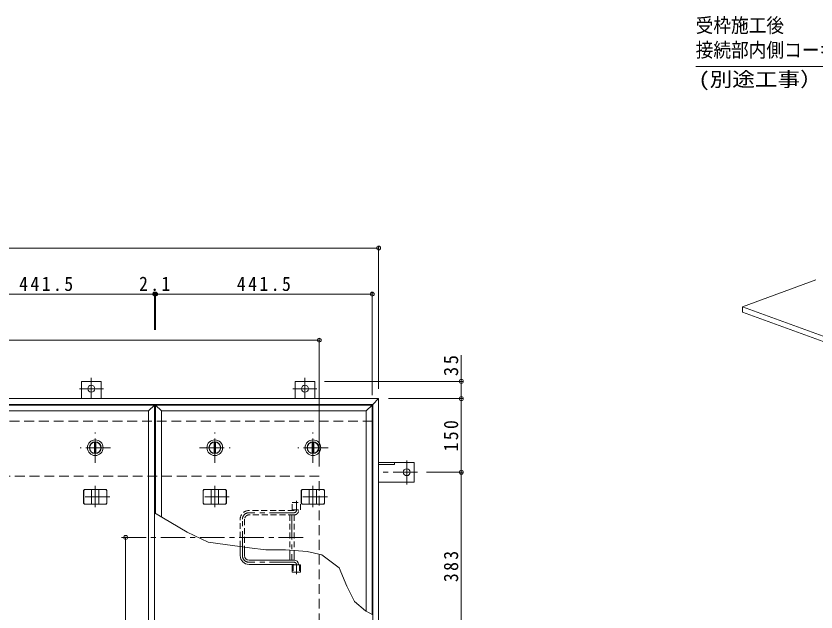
# Model space of a CAD drawing. Units: millimetres at full size, sheet at 1:10. Extents: x -3310 to 3905, y -2751 to 2660.
# Drawn here: x -1435 to 195, y 917 to 2132 of the extents above; entities that cross this region are included whole.
import ezdxf
from ezdxf.enums import TextEntityAlignment as Align

# ---------------------------------------------------------------- set-up
doc = ezdxf.new("R2010")
doc.units = ezdxf.units.MM
doc.header["$LTSCALE"] = 10
doc.header["$PDMODE"] = 32
doc.header["$PDSIZE"] = 8
for name, pattern in [('CHAIN1', [8, 5, -1, 1, -1]), ('DASHED1', [1.8, 1.2, -0.6]), ('DASHED2', [3, 2, -1])]:
    doc.linetypes.add(name, pattern=pattern)
for name, color, linetype, lineweight in [('0-1_躯体', 2, 'Continuous', 9), ('0-2_仕上', 3, 'Continuous', 9), ('0-3_建具', 4, 'Continuous', 9), ('0-5_寸法', 7, 'Continuous', 9), ('0-6_ハッチ', 6, 'Continuous', 9), ('0-C', 2, 'Continuous', 9), ('0-E', 3, 'Continuous', 9), ('0-F', 7, 'Continuous', 9), ('5-1', 2, 'Continuous', 9), ('5-5', 7, 'Continuous', 9)]:
    doc.layers.add(name, color=color, linetype=linetype, lineweight=lineweight)
doc.styles.add('ＭＳ ゴシック', font='')
doc.styles.get('ＭＳ ゴシック').set_extended_font_data('MS Gothic')

msp = doc.modelspace()

# ---------------------------------------------------------------- linework, layer by layer
at = {"layer": '0-1_躯体', "linetype": 'DASHED2'}
for p, q in [((-707.92, 1306.09), (-2925.92, 1306.09)), ((-816.92, 1194.09), (-2816.92, 1194.09)), ((-816.92, 444.09), (-816.92, 1194.09))]:
    msp.add_line(p, q, dxfattribs=at)
at = {"layer": '0-1_躯体', "linetype": 'CHAIN1'}
for p, q in [((-1273.29, 1221.09), (-1273.29, 1283.09)), ((-829.67, 1221.09), (-829.67, 1283.09)), ((-1242.29, 1252.09), (-1304.29, 1252.09)), ((-798.67, 1252.09), (-860.67, 1252.09))]:
    msp.add_line(p, q, dxfattribs=at)
at = {"layer": '0-1_躯体'}
for p, q in [((-1274.79, 1263.49), (-1274.79, 1240.69)), ((-1271.79, 1263.49), (-1271.79, 1240.69)), ((-831.17, 1263.49), (-831.17, 1240.69)), ((-828.17, 1263.49), (-828.17, 1240.69))]:
    msp.add_line(p, q, dxfattribs=at)
for centre, radius in [((-1273.29, 1252.09), 16), ((-1273.29, 1252.09), 12), ((-1273.29, 1252.09), 11.5), ((-829.67, 1252.09), 16), ((-829.67, 1252.09), 12), ((-829.67, 1252.09), 11.5)]:
    msp.add_circle(centre, radius, dxfattribs=at)
at = {"layer": '0-2_仕上'}
for p, q in [((-1594.04, 1339.09), (-1152.54, 1339.09)), ((-1164.54, 1327.09), (-1152.54, 1339.09)), ((-1152.54, 1339.09), (-1152.54, 299.09)), ((-1150.42, 1339.09), (-1138.42, 1327.09)), ((-1150.42, 1339.09), (-708.92, 1339.09)), ((-1150.42, 1117.73), (-1150.42, 1339.09)), ((-720.92, 1327.09), (-708.92, 1339.09)), ((-708.92, 1339.09), (-708.92, 911.78)), ((-1582.04, 1327.09), (-1164.54, 1327.09)), ((-1164.54, 1327.09), (-1164.54, 311.09)), ((-1138.42, 1327.09), (-720.92, 1327.09)), ((-1138.42, 1110.66), (-1138.42, 1327.09)), ((-720.92, 1327.09), (-720.92, 918.3))]:
    msp.add_line(p, q, dxfattribs=at)
at = {"layer": '0-3_建具'}
for p, q in [((-2937.92, 1352.09), (-695.92, 1352.09)), ((-2925.92, 1340.09), (-707.92, 1340.09)), ((-695.92, 1352.09), (-707.92, 1340.09)), ((-707.92, 298.09), (-707.92, 1340.09)), ((-695.92, 286.09), (-695.92, 1352.09)), ((-1297.13, 1165.09), (-1295.4, 1167.09)), ((-1297.13, 1139.09), (-1297.13, 1165.09)), ((-1296.73, 1165.09), (-1297.13, 1165.09)), ((-1296.73, 1165.09), (-1295, 1167.09)), ((-1296.73, 1139.09), (-1296.73, 1165.09)), ((-1251.19, 1167.09), (-1295.4, 1167.09)), ((-1280.79, 1137.09), (-1280.79, 1167.09)), ((-1265.79, 1137.09), (-1265.79, 1167.09)), ((-1249.86, 1165.09), (-1251.59, 1167.09)), ((-1249.46, 1165.09), (-1251.19, 1167.09)), ((-1249.86, 1139.09), (-1249.86, 1165.09)), ((-1249.86, 1165.09), (-1249.46, 1165.09)), ((-1249.46, 1139.09), (-1249.46, 1165.09)), ((-1053.5, 1165.09), (-1051.77, 1167.09)), ((-1053.5, 1139.09), (-1053.5, 1165.09)), ((-1053.1, 1165.09), (-1053.5, 1165.09)), ((-1053.1, 1165.09), (-1051.37, 1167.09)), ((-1053.1, 1139.09), (-1053.1, 1165.09)), ((-1007.57, 1167.09), (-1051.77, 1167.09)), ((-1037.17, 1137.09), (-1037.17, 1167.09)), ((-1022.17, 1137.09), (-1022.17, 1167.09)), ((-1006.23, 1165.09), (-1007.97, 1167.09)), ((-1005.83, 1165.09), (-1007.57, 1167.09)), ((-1006.23, 1139.09), (-1006.23, 1165.09)), ((-1006.23, 1165.09), (-1005.83, 1165.09)), ((-1005.83, 1139.09), (-1005.83, 1165.09)), ((-853.5, 1165.09), (-851.77, 1167.09)), ((-853.5, 1139.09), (-853.5, 1165.09)), ((-853.1, 1165.09), (-853.5, 1165.09)), ((-853.1, 1165.09), (-851.37, 1167.09)), ((-853.1, 1139.09), (-853.1, 1165.09)), ((-807.57, 1167.09), (-851.77, 1167.09)), ((-837.17, 1137.09), (-837.17, 1167.09)), ((-822.17, 1137.09), (-822.17, 1167.09)), ((-806.23, 1165.09), (-807.97, 1167.09)), ((-805.83, 1165.09), (-807.57, 1167.09)), ((-806.23, 1139.09), (-806.23, 1165.09)), ((-806.23, 1165.09), (-805.83, 1165.09)), ((-805.83, 1139.09), (-805.83, 1165.09)), ((-1297.13, 1139.09), (-1295.4, 1137.09)), ((-1296.73, 1139.09), (-1297.13, 1139.09)), ((-1296.73, 1139.09), (-1295, 1137.09)), ((-1295.4, 1137.09), (-1251.19, 1137.09)), ((-1249.86, 1139.09), (-1251.59, 1137.09)), ((-1249.46, 1139.09), (-1251.19, 1137.09)), ((-1249.86, 1139.09), (-1249.46, 1139.09)), ((-1053.5, 1139.09), (-1051.77, 1137.09)), ((-1053.1, 1139.09), (-1053.5, 1139.09)), ((-1053.1, 1139.09), (-1051.37, 1137.09)), ((-1051.77, 1137.09), (-1007.57, 1137.09)), ((-1006.23, 1139.09), (-1007.97, 1137.09)), ((-1005.83, 1139.09), (-1007.57, 1137.09)), ((-1006.23, 1139.09), (-1005.83, 1139.09)), ((-853.5, 1139.09), (-851.77, 1137.09)), ((-853.1, 1139.09), (-853.5, 1139.09)), ((-853.1, 1139.09), (-851.37, 1137.09)), ((-851.77, 1137.09), (-807.57, 1137.09)), ((-806.23, 1139.09), (-807.97, 1137.09)), ((-805.83, 1139.09), (-807.57, 1137.09)), ((-806.23, 1139.09), (-805.83, 1139.09))]:
    msp.add_line(p, q, dxfattribs=at)
at = {"layer": '0-3_建具', "linetype": 'CHAIN1'}
for p, q in [((-1273.29, 1174.2), (-1273.29, 1130.97)), ((-1029.67, 1174.2), (-1029.67, 1130.97)), ((-829.67, 1174.2), (-829.67, 1130.97)), ((-1243.88, 1152.09), (-1302.7, 1152.09)), ((-1000.26, 1152.09), (-1059.08, 1152.09)), ((-800.26, 1152.09), (-859.08, 1152.09))]:
    msp.add_line(p, q, dxfattribs=at)
at = {"layer": '0-5_寸法'}
for p, q in [((-527.4, 1387.29), (-527.4, 1440.45)), ((-1086.16, 1079.84), (-1152.54, 1118.99)), ((-1043.29, 1059.44), (-1086.16, 1079.84)), ((-707.92, 911.24), (-722.7, 919.27))]:
    msp.add_line(p, q, dxfattribs=at)
msp.add_lwpolyline([(-722.7, 919.27), (-745.26, 938.51), (-760.62, 969.95), (-776.44, 1007.41), (-811.4, 1033.64), (-841.37, 1040.3), (-885.48, 1043.63), (-925.86, 1044.04), (-959.16, 1047.79), (-1043.29, 1059.44)], dxfattribs=at)
at = {"layer": '0-6_ハッチ', "linetype": 'CHAIN1'}
for p, q in [((-863.42, 1124.09), (-863.42, 1143.45)), ((-867.92, 1119.59), (-959.92, 1119.59)), ((-973.42, 1032.09), (-973.42, 1106.09)), ((-1219.72, 1069.09), (-847.93, 1069.09)), ((-867.92, 1018.59), (-959.92, 1018.59)), ((-863.42, 1014.09), (-863.42, 994.48))]:
    msp.add_line(p, q, dxfattribs=at)
at = {"layer": '0-6_ハッチ', "color": 5, "linetype": 'DASHED1', "lineweight": 5}
for p, q in [((-872.07, 1140.09), (-854.77, 1140.09)), ((-872.07, 1125.09), (-872.07, 1140.09)), ((-872.07, 1125.09), (-854.77, 1125.09)), ((-854.77, 1125.09), (-854.77, 1140.09)), ((-869.77, 1013.09), (-869.77, 998.09)), ((-857.07, 1013.09), (-857.07, 998.09))]:
    msp.add_line(p, q, dxfattribs=at)
at = {"layer": '0-6_ハッチ', "linetype": 'DASHED1'}
for p, q in [((-858.92, 1124.09), (-858.92, 1125.09)), ((-868.92, 1124.09), (-959.92, 1124.09)), ((-867.92, 1115.09), (-959.92, 1115.09)), ((-977.92, 1050.39), (-977.92, 1106.09)), ((-968.92, 1106.09), (-968.92, 1049.14))]:
    msp.add_line(p, q, dxfattribs=at)
at = {"layer": '0-6_ハッチ'}
for p, q in [((-977.92, 1032.09), (-977.92, 1050.39)), ((-968.92, 1049.14), (-968.92, 1032.09)), ((-867.92, 1023.09), (-959.92, 1023.09)), ((-868.92, 1014.09), (-959.92, 1014.09)), ((-858.92, 1014.09), (-858.92, 1013.09))]:
    msp.add_line(p, q, dxfattribs=at)
at = {"layer": '0-6_ハッチ', "color": 5, "lineweight": 5}
for p, q in [((-872.07, 1013.09), (-854.77, 1013.09)), ((-872.07, 1013.09), (-872.07, 998.09)), ((-854.77, 1013.09), (-854.77, 998.09)), ((-872.07, 998.09), (-854.77, 998.09))]:
    msp.add_line(p, q, dxfattribs=at)
at = {"layer": '0-6_ハッチ', "linetype": 'DASHED1'}
for centre, radius, start, end in [((-868.92, 1125.09), 1, 270, 0), ((-959.92, 1106.09), 18, 90, 180), ((-959.92, 1106.09), 9, 90, 180), ((-867.92, 1124.09), 9, 270, 0)]:
    msp.add_arc(centre, radius, start, end, dxfattribs=at)
at = {"layer": '0-6_ハッチ', "linetype": 'CHAIN1'}
for centre, radius, start, end in [((-959.92, 1106.09), 13.5, 90, 180), ((-867.92, 1124.09), 4.5, 270, 0), ((-959.92, 1032.09), 13.5, 180, 270), ((-867.92, 1014.09), 4.5, 0, 90)]:
    msp.add_arc(centre, radius, start, end, dxfattribs=at)
at = {"layer": '0-6_ハッチ'}
for centre, radius, start, end in [((-959.92, 1032.09), 18, 180, 270), ((-959.92, 1032.09), 9, 180, 270), ((-868.92, 1013.09), 1, 0, 90), ((-867.92, 1014.09), 9, 0, 90)]:
    msp.add_arc(centre, radius, start, end, dxfattribs=at)
at = {"layer": '0-C', "linetype": 'CHAIN1'}
for p, q in [((-1029.67, 1221.09), (-1029.67, 1283.09)), ((-1060.67, 1252.09), (-998.67, 1252.09))]:
    msp.add_line(p, q, dxfattribs=at)
at = {"layer": '0-C'}
for p, q in [((-1031.17, 1263.49), (-1031.17, 1240.69)), ((-1028.17, 1263.49), (-1028.17, 1240.69))]:
    msp.add_line(p, q, dxfattribs=at)
at = {"layer": '0-C', "color": 4, "linetype": 'DASHED1'}
for p, q in [((-876.92, 1115.09), (-876.92, 1042.98)), ((-867.92, 1115.09), (-867.92, 1042.3))]:
    msp.add_line(p, q, dxfattribs=at)
at = {"layer": '0-C', "color": 4, "linetype": 'CHAIN1'}
msp.add_line((-872.42, 1115.09), (-872.42, 1023.09), dxfattribs=at)
at = {"layer": '0-C', "color": 4}
for p, q in [((-876.92, 1042.98), (-876.92, 1023.09)), ((-867.92, 1042.3), (-867.92, 1023.09))]:
    msp.add_line(p, q, dxfattribs=at)
at = {"layer": '0-C'}
for radius in [16, 12, 11.5]:
    msp.add_circle((-1029.67, 1252.09), radius, dxfattribs=at)
at = {"layer": '0-E'}
for p, q in [((-1261.42, 1387.29), (-1301.42, 1387.29)), ((-1301.42, 1352.09), (-1301.42, 1387.29)), ((-1261.42, 1352.09), (-1261.42, 1387.29)), ((-865.92, 1387.29), (-825.92, 1387.29)), ((-865.92, 1352.09), (-865.92, 1387.29)), ((-825.92, 1352.09), (-825.92, 1387.29)), ((-695.92, 1222.09), (-623.72, 1222.09)), ((-695.92, 1217.59), (-663.72, 1217.59)), ((-663.72, 1222.09), (-663.72, 1217.59)), ((-623.72, 1182.09), (-623.72, 1222.09)), ((-695.92, 1182.09), (-623.72, 1182.09))]:
    msp.add_line(p, q, dxfattribs=at)
at = {"layer": '0-E', "linetype": 'CHAIN1'}
for p, q in [((-1281.42, 1394.45), (-1281.42, 1352.09)), ((-845.92, 1394.45), (-845.92, 1352.09)), ((-1256.58, 1372.29), (-1305.47, 1372.29)), ((-870.76, 1372.29), (-821.87, 1372.29)), ((-638.72, 1177.25), (-638.72, 1226.13)), ((-616.56, 1202.09), (-695.92, 1202.09))]:
    msp.add_line(p, q, dxfattribs=at)
at = {"layer": '0-E'}
for centre in [(-1281.42, 1372.29), (-845.92, 1372.29), (-638.72, 1202.09)]:
    msp.add_circle(centre, 7, dxfattribs=at)
at = {"layer": '0-F'}
for p, q in [((-2937.92, 1659.19), (-695.92, 1659.19)), ((-695.92, 1662.19), (-695.92, 1372.09)), ((-1594.04, 1565.18), (-1152.54, 1565.18)), ((-1152.54, 1568.18), (-1152.54, 1492.25)), ((-1152.54, 1565.18), (-1150.42, 1565.18)), ((-1150.42, 1568.18), (-1150.42, 1492.25)), ((-1150.42, 1565.18), (-708.92, 1565.18)), ((-708.92, 1568.18), (-708.92, 1359.09)), ((-2816.92, 1471.29), (-816.92, 1471.29)), ((-816.92, 1474.29), (-816.92, 1214.09)), ((-524.4, 1387.29), (-805.92, 1387.29)), ((-527.4, 1352.09), (-527.4, 1387.29)), ((-524.4, 1352.09), (-675.92, 1352.09)), ((-527.4, 1352.09), (-527.4, 1202.09)), ((-524.4, 1202.09), (-598.56, 1202.09)), ((-527.4, 1202.09), (-527.4, 819.09)), ((-1211.37, 569.09), (-1211.37, 1069.09))]:
    msp.add_line(p, q, dxfattribs=at)
for p in [(-695.92, 1659.19), (-1152.54, 1565.18), (-1150.42, 1565.18), (-708.92, 1565.18), (-816.92, 1471.29), (-527.4, 1387.29), (-527.4, 1352.09), (-527.4, 1202.09), (-1211.37, 1069.09)]:
    msp.add_point(p, dxfattribs=at)
at = {"layer": '5-1'}
for p, q in [((195.32, 1593.97), (45.28, 1539.36)), ((45.28, 1539.36), (828.36, 1254.34)), ((45.28, 1528.69), (45.28, 1539.36)), ((45.28, 1528.69), (828.36, 1243.68))]:
    msp.add_line(p, q, dxfattribs=at)
at = {"layer": '5-5'}
msp.add_lwpolyline([(-49.79, 2029.15), (323.81, 2029.15), (728.75, 1795.35), (705.66, 1804.92)], dxfattribs=at)

# ---------------------------------------------------------------- texts
at = {"layer": '0-F', "color": 2, "char_height": 29.33, "attachment_point": 7, "style": 'ＭＳ ゴシック'}
for s, insert in [('\\T1.28;\\W0.9;441.5', (-1428.29, 1571.18)), ('\\T1.27;\\W0.9;2.1', (-1183.98, 1571.18)), ('\\T1.28;\\W0.9;441.5', (-984.67, 1571.18))]:
    msp.add_mtext(s, dxfattribs=dict(at, insert=insert))
at = {"layer": '0-F', "color": 2, "char_height": 29.33, "attachment_point": 7, "rotation": 90, "style": 'ＭＳ ゴシック'}
for s, insert in [('\\T1.27;\\W0.95;35', (-533.4, 1397.95)), ('\\T1.27;\\W0.9;150', (-533.4, 1244.59)), ('\\T1.27;\\W0.9;383', (-533.4, 978.09))]:
    msp.add_mtext(s, dxfattribs=dict(at, insert=insert))
at = {"layer": '5-5', "color": 2, "style": 'ＭＳ ゴシック'}
for s, width, p in [('受枠施工後', 0.9, (-49.79, 2089.6)), ('接続部内側コーキング', 0.9, (-49.79, 2039.39)), ('(別途工事）', 1.15, (-44.23, 1979.69))]:
    msp.add_text(s, height=29.33, dxfattribs=dict(at, width=width)).set_placement(p, align=Align.BOTTOM_LEFT)

doc.saveas('drawing.dxf')
